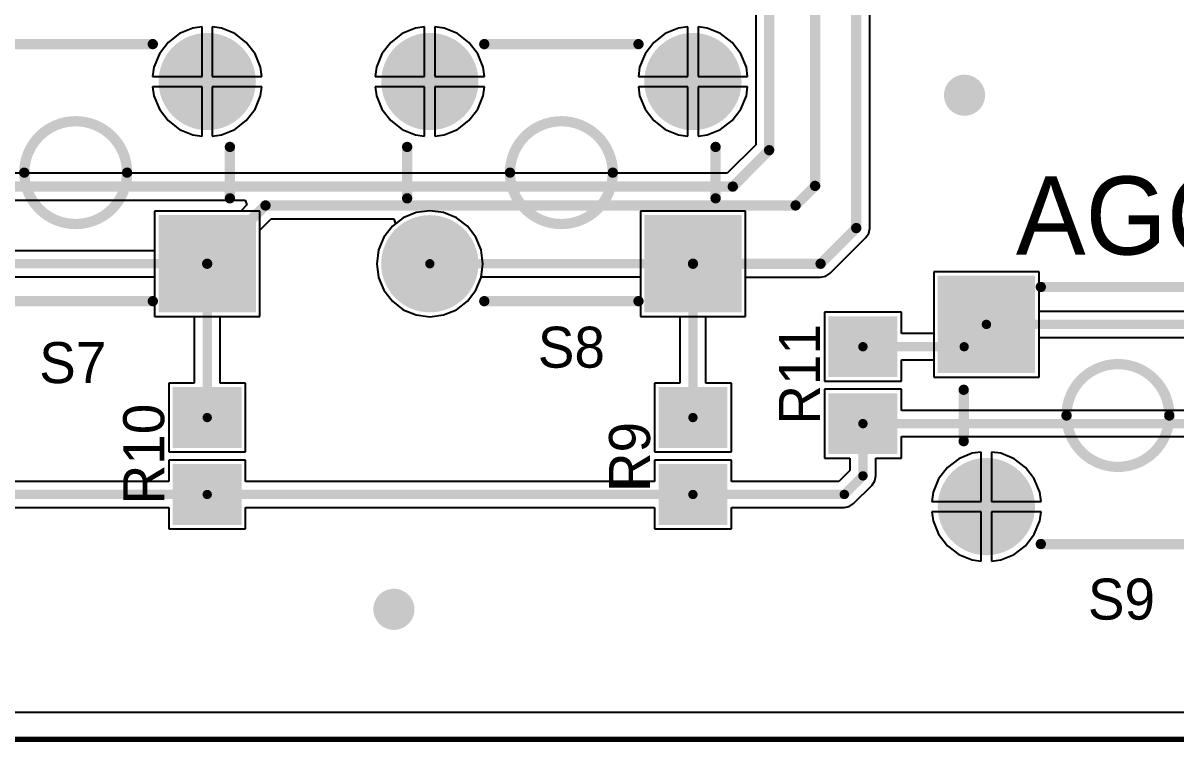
# Model space of a CAD drawing. Header units: millimetres. Extents: x -0.4 to 7.76, y -3.34 to 0.42.
# Drawn here: x 1.237 to 2.358, y -3.037 to -2.338 of the extents above; entities that cross this region are included whole.
import ezdxf

# ---------------------------------------------------------------- set-up
doc = ezdxf.new("R2010")
doc.units = ezdxf.units.MM
doc.header["$MEASUREMENT"] = 0
for name, color, linetype in [('BottomLayer', 5, 'Continuous'), ('BottomSolder', 6, 'Continuous'), ('KeepOutLayer', 6, 'Continuous'), ('MultiLayer', 9, 'Continuous'), ('PadHoleLayer', 156, 'Continuous'), ('TopLayer', 1, 'Continuous'), ('TopOverlay', 2, 'Continuous'), ('TopPaste', 8, 'Continuous'), ('TopSolder', 216, 'Continuous'), ('ViaHoleLayer', 16, 'Continuous')]:
    doc.layers.add(name, color=color, linetype=linetype)

# ---------------------------------------------------------------- blocks, each defined once
blk = doc.blocks.new('PTS645SK50LFS_14')
at = {"layer": 'BottomLayer', "const_width": 0.0433}
for points in [[(0.1063, 0.0886, 1), (0.1496, 0.0886, 1)], [(-0.1496, -0.0886, 1), (-0.1063, -0.0886, 1)], [(0.1063, -0.0886, 1), (0.1496, -0.0886, 1)]]:
    blk.add_lwpolyline(points, format="xyb", close=True, dxfattribs=at)
at = {"layer": 'BottomLayer'}
blk.add_solid([(-0.1713, 0.0453), (-0.0846, 0.0453), (-0.1713, 0.1319), (-0.0846, 0.1319)], dxfattribs=at)
at = {"layer": 'BottomSolder', "const_width": 0.0473}
for points in [[(0.1043, 0.0886, 1), (0.1516, 0.0886, 1)], [(-0.1516, -0.0886, 1), (-0.1043, -0.0886, 1)], [(0.1043, -0.0886, 1), (0.1516, -0.0886, 1)]]:
    blk.add_lwpolyline(points, format="xyb", close=True, dxfattribs=at)
at = {"layer": 'BottomSolder'}
blk.add_solid([(-0.1753, 0.0413), (-0.0806, 0.0413), (-0.1753, 0.1359), (-0.0806, 0.1359)], dxfattribs=at)
at = {"layer": 'MultiLayer', "const_width": 0.0433}
for points in [[(0.1063, 0.0886, 1), (0.1496, 0.0886, 1)], [(-0.1496, -0.0886, 1), (-0.1063, -0.0886, 1)], [(0.1063, -0.0886, 1), (0.1496, -0.0886, 1)]]:
    blk.add_lwpolyline(points, format="xyb", close=True, dxfattribs=at)
at = {"layer": 'MultiLayer'}
blk.add_solid([(-0.1713, 0.0453), (-0.0846, 0.0453), (-0.1713, 0.1319), (-0.0846, 0.1319)], dxfattribs=at)
at = {"layer": 'PadHoleLayer', "const_width": 0.0197}
for points in [[(-0.1378, 0.0886, 1), (-0.1181, 0.0886, 1)], [(0.1181, 0.0886, 1), (0.1378, 0.0886, 1)], [(-0.1378, -0.0886, 1), (-0.1181, -0.0886, 1)], [(0.1181, -0.0886, 1), (0.1378, -0.0886, 1)]]:
    blk.add_lwpolyline(points, format="xyb", close=True, dxfattribs=at)
at = {"layer": 'TopLayer', "const_width": 0.0433}
for points in [[(0.1063, 0.0886, 1), (0.1496, 0.0886, 1)], [(-0.1496, -0.0886, 1), (-0.1063, -0.0886, 1)], [(0.1063, -0.0886, 1), (0.1496, -0.0886, 1)]]:
    blk.add_lwpolyline(points, format="xyb", close=True, dxfattribs=at)
at = {"layer": 'TopLayer'}
blk.add_solid([(-0.1713, 0.0453), (-0.0846, 0.0453), (-0.1713, 0.1319), (-0.0846, 0.1319)], dxfattribs=at)
at = {"layer": 'TopOverlay', "const_width": 0.01}
for points in [[(0.075, 0.125), (-0.075, 0.125)], [(-0.15, 0.025), (-0.15, -0.025)], [(0.15, 0.025), (0.15, -0.025)], [(0.075, -0.125), (-0.075, -0.125)]]:
    blk.add_lwpolyline(points, dxfattribs=at)
at = {"layer": 'TopOverlay'}
for points, const_width in [([(-0.0775, 0.125, 1), (-0.0725, 0.125, 1)], 0.005), ([(0.0725, 0.125, 1), (0.0775, 0.125, 1)], 0.005), ([(0.05, 0, 1), (-0.05, 0, 1)], 0.01), ([(-0.1525, 0.025, 1), (-0.1475, 0.025, 1)], 0.005), ([(0.1475, 0.025, 1), (0.1525, 0.025, 1)], 0.005), ([(-0.0525, 0, 1), (-0.0475, 0, 1)], 0.005), ([(0.0475, 0, 1), (0.0525, 0, 1)], 0.005), ([(-0.1525, -0.025, 1), (-0.1475, -0.025, 1)], 0.005), ([(0.1475, -0.025, 1), (0.1525, -0.025, 1)], 0.005), ([(-0.0775, -0.125, 1), (-0.0725, -0.125, 1)], 0.005), ([(0.0725, -0.125, 1), (0.0775, -0.125, 1)], 0.005)]:
    blk.add_lwpolyline(points, format="xyb", close=True, dxfattribs=dict(at, const_width=const_width))
at = {"layer": 'TopSolder', "const_width": 0.0473}
for points in [[(0.1043, 0.0886, 1), (0.1516, 0.0886, 1)], [(-0.1516, -0.0886, 1), (-0.1043, -0.0886, 1)], [(0.1043, -0.0886, 1), (0.1516, -0.0886, 1)]]:
    blk.add_lwpolyline(points, format="xyb", close=True, dxfattribs=at)
at = {"layer": 'TopSolder'}
blk.add_solid([(-0.1753, 0.0413), (-0.0806, 0.0413), (-0.1753, 0.1359), (-0.0806, 0.1359)], dxfattribs=at)
blk = doc.blocks.new('PTS645SK50LFS_30')
at = {"layer": 'BottomLayer', "const_width": 0.0433}
for points in [[(0.1063, 0.0886, 1), (0.1496, 0.0886, 1)], [(-0.1496, -0.0886, 1), (-0.1063, -0.0886, 1)], [(0.1063, -0.0886, 1), (0.1496, -0.0886, 1)]]:
    blk.add_lwpolyline(points, format="xyb", close=True, dxfattribs=at)
at = {"layer": 'BottomLayer'}
blk.add_solid([(-0.1713, 0.0453), (-0.0846, 0.0453), (-0.1713, 0.1319), (-0.0846, 0.1319)], dxfattribs=at)
at = {"layer": 'BottomSolder', "const_width": 0.0473}
for points in [[(0.1043, 0.0886, 1), (0.1516, 0.0886, 1)], [(-0.1516, -0.0886, 1), (-0.1043, -0.0886, 1)], [(0.1043, -0.0886, 1), (0.1516, -0.0886, 1)]]:
    blk.add_lwpolyline(points, format="xyb", close=True, dxfattribs=at)
at = {"layer": 'BottomSolder'}
blk.add_solid([(-0.1753, 0.0413), (-0.0806, 0.0413), (-0.1753, 0.1359), (-0.0806, 0.1359)], dxfattribs=at)
at = {"layer": 'MultiLayer', "const_width": 0.0433}
for points in [[(0.1063, 0.0886, 1), (0.1496, 0.0886, 1)], [(-0.1496, -0.0886, 1), (-0.1063, -0.0886, 1)], [(0.1063, -0.0886, 1), (0.1496, -0.0886, 1)]]:
    blk.add_lwpolyline(points, format="xyb", close=True, dxfattribs=at)
at = {"layer": 'MultiLayer'}
blk.add_solid([(-0.1713, 0.0453), (-0.0846, 0.0453), (-0.1713, 0.1319), (-0.0846, 0.1319)], dxfattribs=at)
at = {"layer": 'PadHoleLayer', "const_width": 0.0197}
for points in [[(-0.1378, 0.0886, 1), (-0.1181, 0.0886, 1)], [(0.1181, 0.0886, 1), (0.1378, 0.0886, 1)], [(-0.1378, -0.0886, 1), (-0.1181, -0.0886, 1)], [(0.1181, -0.0886, 1), (0.1378, -0.0886, 1)]]:
    blk.add_lwpolyline(points, format="xyb", close=True, dxfattribs=at)
at = {"layer": 'TopLayer', "const_width": 0.0433}
for points in [[(0.1063, 0.0886, 1), (0.1496, 0.0886, 1)], [(-0.1496, -0.0886, 1), (-0.1063, -0.0886, 1)], [(0.1063, -0.0886, 1), (0.1496, -0.0886, 1)]]:
    blk.add_lwpolyline(points, format="xyb", close=True, dxfattribs=at)
at = {"layer": 'TopLayer'}
blk.add_solid([(-0.1713, 0.0453), (-0.0846, 0.0453), (-0.1713, 0.1319), (-0.0846, 0.1319)], dxfattribs=at)
at = {"layer": 'TopOverlay', "const_width": 0.01}
for points in [[(0.075, 0.125), (-0.075, 0.125)], [(-0.15, 0.025), (-0.15, -0.025)], [(0.15, 0.025), (0.15, -0.025)], [(0.075, -0.125), (-0.075, -0.125)]]:
    blk.add_lwpolyline(points, dxfattribs=at)
at = {"layer": 'TopOverlay'}
for points, const_width in [([(-0.0775, 0.125, 1), (-0.0725, 0.125, 1)], 0.005), ([(0.0725, 0.125, 1), (0.0775, 0.125, 1)], 0.005), ([(0.05, 0, 1), (-0.05, 0, 1)], 0.01), ([(-0.1525, 0.025, 1), (-0.1475, 0.025, 1)], 0.005), ([(0.1475, 0.025, 1), (0.1525, 0.025, 1)], 0.005), ([(-0.0525, 0, 1), (-0.0475, 0, 1)], 0.005), ([(0.0475, 0, 1), (0.0525, 0, 1)], 0.005), ([(-0.1525, -0.025, 1), (-0.1475, -0.025, 1)], 0.005), ([(0.1475, -0.025, 1), (0.1525, -0.025, 1)], 0.005), ([(-0.0775, -0.125, 1), (-0.0725, -0.125, 1)], 0.005), ([(0.0725, -0.125, 1), (0.0775, -0.125, 1)], 0.005)]:
    blk.add_lwpolyline(points, format="xyb", close=True, dxfattribs=dict(at, const_width=const_width))
at = {"layer": 'TopSolder', "const_width": 0.0473}
for points in [[(0.1043, 0.0886, 1), (0.1516, 0.0886, 1)], [(-0.1516, -0.0886, 1), (-0.1043, -0.0886, 1)], [(0.1043, -0.0886, 1), (0.1516, -0.0886, 1)]]:
    blk.add_lwpolyline(points, format="xyb", close=True, dxfattribs=at)
at = {"layer": 'TopSolder'}
blk.add_solid([(-0.1753, 0.0413), (-0.0806, 0.0413), (-0.1753, 0.1359), (-0.0806, 0.1359)], dxfattribs=at)
blk = doc.blocks.new('PTS645SK50LFS_46')
at = {"layer": 'BottomLayer', "const_width": 0.0433}
for points in [[(0.1063, 0.0886, 1), (0.1496, 0.0886, 1)], [(-0.1496, -0.0886, 1), (-0.1063, -0.0886, 1)], [(0.1063, -0.0886, 1), (0.1496, -0.0886, 1)]]:
    blk.add_lwpolyline(points, format="xyb", close=True, dxfattribs=at)
at = {"layer": 'BottomLayer'}
blk.add_solid([(-0.1713, 0.0453), (-0.0846, 0.0453), (-0.1713, 0.1319), (-0.0846, 0.1319)], dxfattribs=at)
at = {"layer": 'BottomSolder', "const_width": 0.0473}
for points in [[(0.1043, 0.0886, 1), (0.1516, 0.0886, 1)], [(-0.1516, -0.0886, 1), (-0.1043, -0.0886, 1)], [(0.1043, -0.0886, 1), (0.1516, -0.0886, 1)]]:
    blk.add_lwpolyline(points, format="xyb", close=True, dxfattribs=at)
at = {"layer": 'BottomSolder'}
blk.add_solid([(-0.1753, 0.0413), (-0.0806, 0.0413), (-0.1753, 0.1359), (-0.0806, 0.1359)], dxfattribs=at)
at = {"layer": 'MultiLayer', "const_width": 0.0433}
for points in [[(0.1063, 0.0886, 1), (0.1496, 0.0886, 1)], [(-0.1496, -0.0886, 1), (-0.1063, -0.0886, 1)], [(0.1063, -0.0886, 1), (0.1496, -0.0886, 1)]]:
    blk.add_lwpolyline(points, format="xyb", close=True, dxfattribs=at)
at = {"layer": 'MultiLayer'}
blk.add_solid([(-0.1713, 0.0453), (-0.0846, 0.0453), (-0.1713, 0.1319), (-0.0846, 0.1319)], dxfattribs=at)
at = {"layer": 'PadHoleLayer', "const_width": 0.0197}
for points in [[(-0.1378, 0.0886, 1), (-0.1181, 0.0886, 1)], [(0.1181, 0.0886, 1), (0.1378, 0.0886, 1)], [(-0.1378, -0.0886, 1), (-0.1181, -0.0886, 1)], [(0.1181, -0.0886, 1), (0.1378, -0.0886, 1)]]:
    blk.add_lwpolyline(points, format="xyb", close=True, dxfattribs=at)
at = {"layer": 'TopLayer', "const_width": 0.0433}
for points in [[(0.1063, 0.0886, 1), (0.1496, 0.0886, 1)], [(-0.1496, -0.0886, 1), (-0.1063, -0.0886, 1)], [(0.1063, -0.0886, 1), (0.1496, -0.0886, 1)]]:
    blk.add_lwpolyline(points, format="xyb", close=True, dxfattribs=at)
at = {"layer": 'TopLayer'}
blk.add_solid([(-0.1713, 0.0453), (-0.0846, 0.0453), (-0.1713, 0.1319), (-0.0846, 0.1319)], dxfattribs=at)
at = {"layer": 'TopOverlay', "const_width": 0.01}
for points in [[(-0.075, 0.125), (0.075, 0.125)], [(-0.15, -0.025), (-0.15, 0.025)], [(0.15, -0.025), (0.15, 0.025)], [(-0.075, -0.125), (0.075, -0.125)]]:
    blk.add_lwpolyline(points, dxfattribs=at)
at = {"layer": 'TopOverlay'}
for points, const_width in [([(-0.0775, 0.125, 1), (-0.0725, 0.125, 1)], 0.005), ([(0.0725, 0.125, 1), (0.0775, 0.125, 1)], 0.005), ([(0.05, 0, 1), (-0.05, 0, 1)], 0.01), ([(-0.1525, 0.025, 1), (-0.1475, 0.025, 1)], 0.005), ([(0.1475, 0.025, 1), (0.1525, 0.025, 1)], 0.005), ([(-0.0525, 0, 1), (-0.0475, 0, 1)], 0.005), ([(0.0475, 0, 1), (0.0525, 0, 1)], 0.005), ([(-0.1525, -0.025, 1), (-0.1475, -0.025, 1)], 0.005), ([(0.1475, -0.025, 1), (0.1525, -0.025, 1)], 0.005), ([(-0.0775, -0.125, 1), (-0.0725, -0.125, 1)], 0.005), ([(0.0725, -0.125, 1), (0.0775, -0.125, 1)], 0.005)]:
    blk.add_lwpolyline(points, format="xyb", close=True, dxfattribs=dict(at, const_width=const_width))
at = {"layer": 'TopSolder', "const_width": 0.0473}
for points in [[(0.1043, 0.0886, 1), (0.1516, 0.0886, 1)], [(-0.1516, -0.0886, 1), (-0.1043, -0.0886, 1)], [(0.1043, -0.0886, 1), (0.1516, -0.0886, 1)]]:
    blk.add_lwpolyline(points, format="xyb", close=True, dxfattribs=at)
at = {"layer": 'TopSolder'}
blk.add_solid([(-0.1753, 0.0413), (-0.0806, 0.0413), (-0.1753, 0.1359), (-0.0806, 0.1359)], dxfattribs=at)
blk = doc.blocks.new('RES_0805_57')
at = {"layer": 'TopLayer'}
for points in [[(-0.063, -0.0295), (-0.0118, -0.0295), (-0.063, 0.0295), (-0.0118, 0.0295)], [(0.0118, -0.0295), (0.063, -0.0295), (0.0118, 0.0295), (0.063, 0.0295)]]:
    blk.add_solid(points, dxfattribs=at)
at = {"layer": 'TopPaste'}
for points in [[(-0.063, -0.0295), (-0.0118, -0.0295), (-0.063, 0.0295), (-0.0118, 0.0295)], [(0.0118, -0.0295), (0.063, -0.0295), (0.0118, 0.0295), (0.063, 0.0295)]]:
    blk.add_solid(points, dxfattribs=at)
at = {"layer": 'TopSolder'}
for points in [[(-0.067, -0.0335), (-0.0078, -0.0335), (-0.067, 0.0335), (-0.0078, 0.0335)], [(0.0078, -0.0335), (0.067, -0.0335), (0.0078, 0.0335), (0.067, 0.0335)]]:
    blk.add_solid(points, dxfattribs=at)
blk = doc.blocks.new('RES_0805_66')
at = {"layer": 'TopLayer'}
for points in [[(-0.063, -0.0295), (-0.0118, -0.0295), (-0.063, 0.0295), (-0.0118, 0.0295)], [(0.0118, -0.0295), (0.063, -0.0295), (0.0118, 0.0295), (0.063, 0.0295)]]:
    blk.add_solid(points, dxfattribs=at)
at = {"layer": 'TopPaste'}
for points in [[(-0.063, -0.0295), (-0.0118, -0.0295), (-0.063, 0.0295), (-0.0118, 0.0295)], [(0.0118, -0.0295), (0.063, -0.0295), (0.0118, 0.0295), (0.063, 0.0295)]]:
    blk.add_solid(points, dxfattribs=at)
at = {"layer": 'TopSolder'}
for points in [[(-0.067, -0.0335), (-0.0078, -0.0335), (-0.067, 0.0335), (-0.0078, 0.0335)], [(0.0078, -0.0335), (0.067, -0.0335), (0.0078, 0.0335), (0.067, 0.0335)]]:
    blk.add_solid(points, dxfattribs=at)
blk = doc.blocks.new('RES_0805_70')
at = {"layer": 'TopLayer'}
for points in [[(-0.063, -0.0295), (-0.0118, -0.0295), (-0.063, 0.0295), (-0.0118, 0.0295)], [(0.0118, -0.0295), (0.063, -0.0295), (0.0118, 0.0295), (0.063, 0.0295)]]:
    blk.add_solid(points, dxfattribs=at)
at = {"layer": 'TopPaste'}
for points in [[(-0.063, -0.0295), (-0.0118, -0.0295), (-0.063, 0.0295), (-0.0118, 0.0295)], [(0.0118, -0.0295), (0.063, -0.0295), (0.0118, 0.0295), (0.063, 0.0295)]]:
    blk.add_solid(points, dxfattribs=at)
at = {"layer": 'TopSolder'}
for points in [[(-0.067, -0.0335), (-0.0078, -0.0335), (-0.067, 0.0335), (-0.0078, 0.0335)], [(0.0078, -0.0335), (0.067, -0.0335), (0.0078, 0.0335), (0.067, 0.0335)]]:
    blk.add_solid(points, dxfattribs=at)

msp = doc.modelspace()

# ---------------------------------------------------------------- linework, layer by layer
at = {"layer": 'BottomLayer'}
for p, q in [((2.0605, -2.5369), (2.0605, -2.0321)), ((1.9496, -2.0488), (1.9496, -2.4558)), ((1.4022, -2.3425), (1.3892, -2.3478)), ((1.4111, -2.3413), (1.4022, -2.3425)), ((1.4111, -2.3894), (1.4111, -2.3413)), ((1.43, -2.3425), (1.4211, -2.3413)), ((1.4211, -2.3413), (1.4211, -2.3894)), ((1.443, -2.3478), (1.43, -2.3425)), ((1.6187, -2.3425), (1.6058, -2.3478)), ((1.6276, -2.3413), (1.6187, -2.3425)), ((1.6276, -2.3894), (1.6276, -2.3413)), ((1.6466, -2.3425), (1.6376, -2.3413)), ((1.6376, -2.3413), (1.6376, -2.3894)), ((1.6595, -2.3478), (1.6466, -2.3425)), ((1.8746, -2.3425), (1.8617, -2.3478)), ((1.8836, -2.3413), (1.8746, -2.3425)), ((1.8836, -2.3894), (1.8836, -2.3413)), ((1.9025, -2.3425), (1.8936, -2.3413)), ((1.8936, -2.3413), (1.8936, -2.3894)), ((1.9154, -2.3478), (1.9025, -2.3425)), ((1.3892, -2.3478), (1.3781, -2.3564)), ((1.4541, -2.3564), (1.443, -2.3478)), ((1.6058, -2.3478), (1.5946, -2.3564)), ((1.6707, -2.3564), (1.6595, -2.3478)), ((1.8617, -2.3478), (1.8505, -2.3564)), ((1.9266, -2.3564), (1.9154, -2.3478)), ((1.3781, -2.3564), (1.3696, -2.3675)), ((1.4627, -2.3675), (1.4541, -2.3564)), ((1.5946, -2.3564), (1.5861, -2.3675)), ((1.6792, -2.3675), (1.6707, -2.3564)), ((1.8505, -2.3564), (1.842, -2.3675)), ((1.9351, -2.3675), (1.9266, -2.3564)), ((1.3696, -2.3675), (1.3642, -2.3805)), ((1.4681, -2.3805), (1.4627, -2.3675)), ((1.5861, -2.3675), (1.5807, -2.3805)), ((1.6846, -2.3805), (1.6792, -2.3675)), ((1.842, -2.3675), (1.8366, -2.3805)), ((1.9405, -2.3805), (1.9351, -2.3675)), ((1.3642, -2.3805), (1.363, -2.3894)), ((1.4692, -2.3894), (1.4681, -2.3805)), ((1.5807, -2.3805), (1.5795, -2.3894)), ((1.6858, -2.3894), (1.6846, -2.3805)), ((1.8366, -2.3805), (1.8355, -2.3894)), ((1.9417, -2.3894), (1.9405, -2.3805)), ((1.363, -2.3894), (1.4111, -2.3894)), ((1.4111, -2.3994), (1.363, -2.3994)), ((1.363, -2.3994), (1.3642, -2.4083)), ((1.4111, -2.4475), (1.4111, -2.3994)), ((1.4211, -2.3894), (1.4692, -2.3894)), ((1.4692, -2.3994), (1.4211, -2.3994)), ((1.4211, -2.3994), (1.4211, -2.4475)), ((1.4681, -2.4083), (1.4692, -2.3994)), ((1.5795, -2.3894), (1.6276, -2.3894)), ((1.6276, -2.3994), (1.5795, -2.3994)), ((1.5795, -2.3994), (1.5807, -2.4083)), ((1.6276, -2.4475), (1.6276, -2.3994)), ((1.6376, -2.3894), (1.6858, -2.3894)), ((1.6858, -2.3994), (1.6376, -2.3994)), ((1.6376, -2.3994), (1.6376, -2.4475)), ((1.6846, -2.4083), (1.6858, -2.3994)), ((1.8355, -2.3894), (1.8836, -2.3894)), ((1.8836, -2.3994), (1.8355, -2.3994)), ((1.8355, -2.3994), (1.8366, -2.4083)), ((1.8836, -2.4475), (1.8836, -2.3994)), ((1.8936, -2.3894), (1.9417, -2.3894)), ((1.9417, -2.3994), (1.8936, -2.3994)), ((1.8936, -2.3994), (1.8936, -2.4475)), ((1.9405, -2.4083), (1.9417, -2.3994)), ((1.3642, -2.4083), (1.3696, -2.4213)), ((1.4627, -2.4213), (1.4681, -2.4083)), ((1.5807, -2.4083), (1.5861, -2.4213)), ((1.6792, -2.4213), (1.6846, -2.4083)), ((1.8366, -2.4083), (1.842, -2.4213)), ((1.9351, -2.4213), (1.9405, -2.4083)), ((1.3696, -2.4213), (1.3781, -2.4324)), ((1.4541, -2.4324), (1.4627, -2.4213)), ((1.5861, -2.4213), (1.5946, -2.4324)), ((1.6707, -2.4324), (1.6792, -2.4213)), ((1.842, -2.4213), (1.8505, -2.4324)), ((1.9266, -2.4324), (1.9351, -2.4213)), ((1.3781, -2.4324), (1.3892, -2.441)), ((1.443, -2.441), (1.4541, -2.4324)), ((1.5946, -2.4324), (1.6058, -2.441)), ((1.6595, -2.441), (1.6707, -2.4324)), ((1.8505, -2.4324), (1.8617, -2.441)), ((1.9154, -2.441), (1.9266, -2.4324)), ((1.3892, -2.441), (1.4022, -2.4463)), ((1.43, -2.4463), (1.443, -2.441)), ((1.6058, -2.441), (1.6187, -2.4463)), ((1.6466, -2.4463), (1.6595, -2.441)), ((1.8617, -2.441), (1.8746, -2.4463)), ((1.9025, -2.4463), (1.9154, -2.441)), ((1.4022, -2.4463), (1.4111, -2.4475)), ((1.4211, -2.4475), (1.43, -2.4463)), ((1.6187, -2.4463), (1.6276, -2.4475)), ((1.6376, -2.4475), (1.6466, -2.4463)), ((1.8746, -2.4463), (1.8836, -2.4475)), ((1.8936, -2.4475), (1.9025, -2.4463)), ((1.9496, -2.4558), (1.9219, -2.4834)), ((1.9219, -2.4834), (1.0187, -2.4834)), ((1.0241, -2.5097), (1.4529, -2.5097)), ((1.4529, -2.5097), (1.4548, -2.5143)), ((1.4487, -2.5204), (1.3649, -2.5204)), ((1.3649, -2.5204), (1.3649, -2.5589)), ((1.4548, -2.5143), (1.4487, -2.5204)), ((1.4673, -2.539), (1.4783, -2.528)), ((1.4783, -2.528), (1.5976, -2.528)), ((1.5992, -2.5327), (1.5962, -2.5351)), ((1.5976, -2.528), (1.5992, -2.5327)), ((1.4673, -2.6228), (1.4673, -2.539)), ((1.5962, -2.5351), (1.5879, -2.5458)), ((2.0567, -2.5461), (2.0595, -2.5419)), ((2.0595, -2.5419), (2.0605, -2.5369)), ((1.5879, -2.5458), (1.5828, -2.5582)), ((2.022, -2.5809), (2.0567, -2.5461)), ((1.3649, -2.5589), (1.2102, -2.5589)), ((1.5828, -2.5582), (1.581, -2.5716)), ((1.581, -2.5716), (1.5828, -2.5849)), ((1.2102, -2.5842), (1.3649, -2.5842)), ((1.3649, -2.5842), (1.3649, -2.6228)), ((1.5828, -2.5849), (1.5879, -2.5974)), ((1.6774, -2.5974), (1.6825, -2.5849)), ((1.6825, -2.5849), (1.6826, -2.5842)), ((1.6826, -2.5842), (1.8374, -2.5842)), ((1.8374, -2.5842), (1.8374, -2.6228)), ((1.9397, -2.6228), (1.9397, -2.5847)), ((1.9397, -2.5847), (2.0127, -2.5847)), ((2.0127, -2.5847), (2.0177, -2.5837)), ((2.0177, -2.5837), (2.022, -2.5809)), ((2.2252, -2.5794), (2.1228, -2.5794)), ((2.1228, -2.5794), (2.1228, -2.6818)), ((2.2252, -2.618), (2.2252, -2.5794)), ((1.5879, -2.5974), (1.5962, -2.6081)), ((1.6692, -2.6081), (1.6774, -2.5974)), ((1.5962, -2.6081), (1.6068, -2.6163)), ((1.6585, -2.6163), (1.6692, -2.6081)), ((1.3649, -2.6228), (1.4673, -2.6228)), ((1.6068, -2.6163), (1.6193, -2.6214)), ((1.6193, -2.6214), (1.6327, -2.6232)), ((1.6327, -2.6232), (1.646, -2.6214)), ((1.646, -2.6214), (1.6585, -2.6163)), ((1.8374, -2.6228), (1.9397, -2.6228)), ((2.3799, -2.618), (2.2252, -2.618)), ((2.2252, -2.6818), (2.2252, -2.6433)), ((2.2252, -2.6433), (2.3799, -2.6433)), ((2.1228, -2.6818), (2.2252, -2.6818)), ((2.1601, -2.7559), (2.1471, -2.7612)), ((2.169, -2.7547), (2.1601, -2.7559)), ((2.169, -2.8028), (2.169, -2.7547)), ((2.1879, -2.7559), (2.179, -2.7547)), ((2.179, -2.7547), (2.179, -2.8028)), ((2.2009, -2.7612), (2.1879, -2.7559)), ((2.1471, -2.7612), (2.136, -2.7698)), ((2.212, -2.7698), (2.2009, -2.7612)), ((2.136, -2.7698), (2.1274, -2.7809)), ((2.2206, -2.7809), (2.212, -2.7698)), ((2.1274, -2.7809), (2.1221, -2.7939)), ((2.2259, -2.7939), (2.2206, -2.7809)), ((2.1221, -2.7939), (2.1209, -2.8028)), ((2.1209, -2.8028), (2.169, -2.8028)), ((2.179, -2.8028), (2.2271, -2.8028)), ((2.2271, -2.8028), (2.2259, -2.7939)), ((2.169, -2.8128), (2.1209, -2.8128)), ((2.1209, -2.8128), (2.1221, -2.8217)), ((2.169, -2.8609), (2.169, -2.8128)), ((2.2271, -2.8128), (2.179, -2.8128)), ((2.179, -2.8128), (2.179, -2.8609)), ((2.2259, -2.8217), (2.2271, -2.8128)), ((2.1221, -2.8217), (2.1274, -2.8347)), ((2.2206, -2.8347), (2.2259, -2.8217)), ((2.1274, -2.8347), (2.136, -2.8458)), ((2.212, -2.8458), (2.2206, -2.8347)), ((2.136, -2.8458), (2.1471, -2.8544)), ((2.2009, -2.8544), (2.212, -2.8458)), ((2.1471, -2.8544), (2.1601, -2.8597)), ((2.1879, -2.8597), (2.2009, -2.8544)), ((2.1601, -2.8597), (2.169, -2.8609)), ((2.179, -2.8609), (2.1879, -2.8597)), ((7.339, -3.0082), (0.0287, -3.0082))]:
    msp.add_line(p, q, dxfattribs=at)
for points, const_width in [([(2.0074, -2.4959), (2.0074, -2.0294)], 0.01), ([(2.0474, -2.5369), (2.0474, -2.0267)], 0.01), ([(1.9627, -2.4612), (1.9627, -2.0488)], 0.01), ([(1.9273, -2.4966), (1.9627, -2.4612)], 0.01), ([(1.0187, -2.4966), (1.9273, -2.4966)], 0.01), ([(1.9884, -2.5149), (2.0074, -2.4959)], 0.01), ([(1.4161, -2.5716), (1.4728, -2.5149)], 0.01), ([(1.4728, -2.5149), (1.9884, -2.5149)], 0.01), ([(2.0127, -2.5716), (2.0474, -2.5369)], 0.01), ([(1.1602, -2.5716), (1.4161, -2.5716)], 0.00906), ([(1.6327, -2.5716), (1.8886, -2.5716)], 0.00906), ([(1.8886, -2.5716), (2.0127, -2.5716)], 0.01), ([(2.174, -2.6306), (2.4299, -2.6306)], 0.00906)]:
    msp.add_lwpolyline(points, dxfattribs=dict(at, const_width=const_width))
for points, const_width in [([(2.1427, -2.4077, 1), (2.1627, -2.4077, 1)], 0.02), ([(1.9602, -2.4612, 1), (1.9652, -2.4612, 1)], 0.005), ([(1.9602, -2.4612, 1), (1.9652, -2.4612, 1)], 0.005), ([(1.9248, -2.4966, 1), (1.9298, -2.4966, 1)], 0.005), ([(1.9248, -2.4966, 1), (1.9298, -2.4966, 1)], 0.005), ([(2.0049, -2.4959, 1), (2.0099, -2.4959, 1)], 0.005), ([(2.0049, -2.4959, 1), (2.0099, -2.4959, 1)], 0.005), ([(1.4703, -2.5149, 1), (1.4753, -2.5149, 1)], 0.005), ([(1.4703, -2.5149, 1), (1.4753, -2.5149, 1)], 0.005), ([(1.9859, -2.5149, 1), (1.9909, -2.5149, 1)], 0.005), ([(1.9859, -2.5149, 1), (1.9909, -2.5149, 1)], 0.005), ([(2.0449, -2.5369, 1), (2.0499, -2.5369, 1)], 0.005), ([(2.0449, -2.5369, 1), (2.0499, -2.5369, 1)], 0.005), ([(1.4136, -2.5716, 1), (1.4186, -2.5716, 1)], 0.005), ([(1.4139, -2.5716, 1), (1.4184, -2.5716, 1)], 0.00453), ([(1.6304, -2.5716, 1), (1.6349, -2.5716, 1)], 0.00453), ([(1.8861, -2.5716, 1), (1.8911, -2.5716, 1)], 0.005), ([(1.8863, -2.5716, 1), (1.8908, -2.5716, 1)], 0.00453), ([(2.0102, -2.5716, 1), (2.0152, -2.5716, 1)], 0.005), ([(2.0102, -2.5716, 1), (2.0152, -2.5716, 1)], 0.005), ([(2.1717, -2.6306, 1), (2.1763, -2.6306, 1)], 0.00453), ([(1.5877, -2.9077, 1), (1.6077, -2.9077, 1)], 0.02)]:
    msp.add_lwpolyline(points, format="xyb", close=True, dxfattribs=dict(at, const_width=const_width))
at = {"layer": 'KeepOutLayer'}
for const_width in [0.005, 0.000394]:
    msp.add_lwpolyline([(0.0027, -3.0342), (7.3649, -3.0342)], dxfattribs=dict(at, const_width=const_width))
at = {"layer": 'MultiLayer', "const_width": 0.02}
for points in [[(2.1427, -2.4077, 1), (2.1627, -2.4077, 1)], [(1.5877, -2.9077, 1), (1.6077, -2.9077, 1)]]:
    msp.add_lwpolyline(points, format="xyb", close=True, dxfattribs=at)
at = {"layer": 'TopLayer'}
for p, q in [((1.4022, -2.3425), (1.3892, -2.3478)), ((1.4111, -2.3413), (1.4022, -2.3425)), ((1.4111, -2.3894), (1.4111, -2.3413)), ((1.43, -2.3425), (1.4211, -2.3413)), ((1.4211, -2.3413), (1.4211, -2.3894)), ((1.443, -2.3478), (1.43, -2.3425)), ((1.6187, -2.3425), (1.6058, -2.3478)), ((1.6276, -2.3413), (1.6187, -2.3425)), ((1.6276, -2.3894), (1.6276, -2.3413)), ((1.6466, -2.3425), (1.6376, -2.3413)), ((1.6376, -2.3413), (1.6376, -2.3894)), ((1.6595, -2.3478), (1.6466, -2.3425)), ((1.8746, -2.3425), (1.8617, -2.3478)), ((1.8836, -2.3413), (1.8746, -2.3425)), ((1.8836, -2.3894), (1.8836, -2.3413)), ((1.9025, -2.3425), (1.8936, -2.3413)), ((1.8936, -2.3413), (1.8936, -2.3894)), ((1.9154, -2.3478), (1.9025, -2.3425)), ((1.3892, -2.3478), (1.3781, -2.3564)), ((1.4541, -2.3564), (1.443, -2.3478)), ((1.6058, -2.3478), (1.5946, -2.3564)), ((1.6707, -2.3564), (1.6595, -2.3478)), ((1.8617, -2.3478), (1.8505, -2.3564)), ((1.9266, -2.3564), (1.9154, -2.3478)), ((1.3781, -2.3564), (1.3696, -2.3675)), ((1.4627, -2.3675), (1.4541, -2.3564)), ((1.5946, -2.3564), (1.5861, -2.3675)), ((1.6792, -2.3675), (1.6707, -2.3564)), ((1.8505, -2.3564), (1.842, -2.3675)), ((1.9351, -2.3675), (1.9266, -2.3564)), ((1.3696, -2.3675), (1.3642, -2.3805)), ((1.4681, -2.3805), (1.4627, -2.3675)), ((1.5861, -2.3675), (1.5807, -2.3805)), ((1.6846, -2.3805), (1.6792, -2.3675)), ((1.842, -2.3675), (1.8366, -2.3805)), ((1.9405, -2.3805), (1.9351, -2.3675)), ((1.3642, -2.3805), (1.363, -2.3894)), ((1.4692, -2.3894), (1.4681, -2.3805)), ((1.5807, -2.3805), (1.5795, -2.3894)), ((1.6858, -2.3894), (1.6846, -2.3805)), ((1.8366, -2.3805), (1.8355, -2.3894)), ((1.9417, -2.3894), (1.9405, -2.3805)), ((1.363, -2.3894), (1.4111, -2.3894)), ((1.4111, -2.3994), (1.363, -2.3994)), ((1.363, -2.3994), (1.3642, -2.4083)), ((1.4111, -2.4475), (1.4111, -2.3994)), ((1.4211, -2.3894), (1.4692, -2.3894)), ((1.4692, -2.3994), (1.4211, -2.3994)), ((1.4211, -2.3994), (1.4211, -2.4475)), ((1.4681, -2.4083), (1.4692, -2.3994)), ((1.5795, -2.3894), (1.6276, -2.3894)), ((1.6276, -2.3994), (1.5795, -2.3994)), ((1.5795, -2.3994), (1.5807, -2.4083)), ((1.6276, -2.4475), (1.6276, -2.3994)), ((1.6376, -2.3894), (1.6858, -2.3894)), ((1.6858, -2.3994), (1.6376, -2.3994)), ((1.6376, -2.3994), (1.6376, -2.4475)), ((1.6846, -2.4083), (1.6858, -2.3994)), ((1.8355, -2.3894), (1.8836, -2.3894)), ((1.8836, -2.3994), (1.8355, -2.3994)), ((1.8355, -2.3994), (1.8366, -2.4083)), ((1.8836, -2.4475), (1.8836, -2.3994)), ((1.8936, -2.3894), (1.9417, -2.3894)), ((1.9417, -2.3994), (1.8936, -2.3994)), ((1.8936, -2.3994), (1.8936, -2.4475)), ((1.9405, -2.4083), (1.9417, -2.3994)), ((1.3642, -2.4083), (1.3696, -2.4213)), ((1.4627, -2.4213), (1.4681, -2.4083)), ((1.5807, -2.4083), (1.5861, -2.4213)), ((1.6792, -2.4213), (1.6846, -2.4083)), ((1.8366, -2.4083), (1.842, -2.4213)), ((1.9351, -2.4213), (1.9405, -2.4083)), ((1.3696, -2.4213), (1.3781, -2.4324)), ((1.4541, -2.4324), (1.4627, -2.4213)), ((1.5861, -2.4213), (1.5946, -2.4324)), ((1.6707, -2.4324), (1.6792, -2.4213)), ((1.842, -2.4213), (1.8505, -2.4324)), ((1.9266, -2.4324), (1.9351, -2.4213)), ((1.3781, -2.4324), (1.3892, -2.441)), ((1.443, -2.441), (1.4541, -2.4324)), ((1.5946, -2.4324), (1.6058, -2.441)), ((1.6595, -2.441), (1.6707, -2.4324)), ((1.8505, -2.4324), (1.8617, -2.441)), ((1.9154, -2.441), (1.9266, -2.4324)), ((1.3892, -2.441), (1.4022, -2.4463)), ((1.43, -2.4463), (1.443, -2.441)), ((1.6058, -2.441), (1.6187, -2.4463)), ((1.6466, -2.4463), (1.6595, -2.441)), ((1.8617, -2.441), (1.8746, -2.4463)), ((1.9025, -2.4463), (1.9154, -2.441)), ((1.4022, -2.4463), (1.4111, -2.4475)), ((1.4211, -2.4475), (1.43, -2.4463)), ((1.6187, -2.4463), (1.6276, -2.4475)), ((1.6376, -2.4475), (1.6466, -2.4463)), ((1.8746, -2.4463), (1.8836, -2.4475)), ((1.8936, -2.4475), (1.9025, -2.4463)), ((1.4673, -2.5204), (1.3649, -2.5204)), ((1.3649, -2.5204), (1.3649, -2.6228)), ((1.4673, -2.6228), (1.4673, -2.5204)), ((1.6193, -2.5217), (1.6068, -2.5269)), ((1.6327, -2.52), (1.6193, -2.5217)), ((1.646, -2.5217), (1.6327, -2.52)), ((1.6585, -2.5269), (1.646, -2.5217)), ((1.9397, -2.5204), (1.8374, -2.5204)), ((1.8374, -2.5204), (1.8374, -2.6228)), ((1.9397, -2.6228), (1.9397, -2.5204)), ((1.6068, -2.5269), (1.5962, -2.5351)), ((1.6692, -2.5351), (1.6585, -2.5269)), ((1.5962, -2.5351), (1.5879, -2.5458)), ((1.6774, -2.5458), (1.6692, -2.5351)), ((1.5879, -2.5458), (1.5828, -2.5582)), ((1.6825, -2.5582), (1.6774, -2.5458)), ((1.5828, -2.5582), (1.581, -2.5716)), ((1.6843, -2.5716), (1.6825, -2.5582)), ((1.581, -2.5716), (1.5828, -2.5849)), ((1.6825, -2.5849), (1.6843, -2.5716)), ((1.5828, -2.5849), (1.5879, -2.5974)), ((1.6774, -2.5974), (1.6825, -2.5849)), ((2.2252, -2.5794), (2.1228, -2.5794)), ((2.1228, -2.5794), (2.1228, -2.6396)), ((2.2252, -2.6818), (2.2252, -2.5794)), ((1.5879, -2.5974), (1.5962, -2.6081)), ((1.6692, -2.6081), (1.6774, -2.5974)), ((1.5962, -2.6081), (1.6068, -2.6163)), ((1.6585, -2.6163), (1.6692, -2.6081)), ((1.3649, -2.6228), (1.4035, -2.6228)), ((1.4035, -2.6228), (1.4035, -2.6877)), ((1.4288, -2.6877), (1.4288, -2.6228)), ((1.4288, -2.6228), (1.4673, -2.6228)), ((1.6068, -2.6163), (1.6193, -2.6214)), ((1.6193, -2.6214), (1.6327, -2.6232)), ((1.6327, -2.6232), (1.646, -2.6214)), ((1.646, -2.6214), (1.6585, -2.6163)), ((1.8374, -2.6228), (1.8759, -2.6228)), ((1.8759, -2.6228), (1.8759, -2.6877)), ((1.9012, -2.6877), (1.9012, -2.6228)), ((1.9012, -2.6228), (1.9397, -2.6228)), ((2.0913, -2.6188), (2.0165, -2.6188)), ((2.0165, -2.6188), (2.0165, -2.6857)), ((2.0913, -2.6396), (2.0913, -2.6188)), ((2.1228, -2.6396), (2.0913, -2.6396)), ((2.0913, -2.6857), (2.0913, -2.6649)), ((2.0913, -2.6649), (2.1228, -2.6649)), ((2.1228, -2.6649), (2.1228, -2.6818)), ((1.4035, -2.6877), (1.3787, -2.6877)), ((1.3787, -2.6877), (1.3787, -2.7546)), ((1.4535, -2.6877), (1.4288, -2.6877)), ((1.4535, -2.7546), (1.4535, -2.6877)), ((1.8759, -2.6877), (1.8512, -2.6877)), ((1.8512, -2.6877), (1.8512, -2.7546)), ((1.926, -2.6877), (1.9012, -2.6877)), ((1.926, -2.7546), (1.926, -2.6877)), ((2.0165, -2.6857), (2.0913, -2.6857)), ((2.1228, -2.6818), (2.2252, -2.6818)), ((2.0913, -2.6936), (2.0165, -2.6936)), ((2.0165, -2.6936), (2.0165, -2.7606)), ((2.0913, -2.7144), (2.0913, -2.6936)), ((2.5441, -2.7144), (2.0913, -2.7144)), ((2.0913, -2.7606), (2.0913, -2.7397)), ((2.0913, -2.7397), (2.5441, -2.7397)), ((1.3787, -2.7546), (1.4535, -2.7546)), ((1.8512, -2.7546), (1.926, -2.7546)), ((2.1601, -2.7559), (2.1471, -2.7612)), ((2.169, -2.7547), (2.1601, -2.7559)), ((2.169, -2.8028), (2.169, -2.7547)), ((2.1879, -2.7559), (2.179, -2.7547)), ((2.179, -2.7547), (2.179, -2.8028)), ((2.2009, -2.7612), (2.1879, -2.7559)), ((1.4535, -2.7625), (1.3787, -2.7625)), ((1.3787, -2.7625), (1.3787, -2.7833)), ((1.4535, -2.7833), (1.4535, -2.7625)), ((1.926, -2.7625), (1.8512, -2.7625)), ((1.8512, -2.7625), (1.8512, -2.7833)), ((1.926, -2.7833), (1.926, -2.7625)), ((2.0165, -2.7606), (2.0413, -2.7606)), ((2.0413, -2.7606), (2.0413, -2.7726)), ((2.0666, -2.7779), (2.0666, -2.7606)), ((2.0666, -2.7606), (2.0913, -2.7606)), ((2.1471, -2.7612), (2.136, -2.7698)), ((2.212, -2.7698), (2.2009, -2.7612)), ((2.0413, -2.7726), (2.0306, -2.7833)), ((2.0656, -2.7827), (2.0666, -2.7779)), ((2.136, -2.7698), (2.1274, -2.7809)), ((2.2206, -2.7809), (2.212, -2.7698)), ((1.3787, -2.7833), (0.9771, -2.7833)), ((1.8512, -2.7833), (1.4535, -2.7833)), ((2.0306, -2.7833), (1.926, -2.7833)), ((2.0447, -2.8049), (2.0629, -2.7868)), ((2.0629, -2.7868), (2.0656, -2.7827)), ((2.1274, -2.7809), (2.1221, -2.7939)), ((2.2259, -2.7939), (2.2206, -2.7809)), ((2.1221, -2.7939), (2.1209, -2.8028)), ((2.1209, -2.8028), (2.169, -2.8028)), ((2.179, -2.8028), (2.2271, -2.8028)), ((2.2271, -2.8028), (2.2259, -2.7939)), ((0.9771, -2.8086), (1.3787, -2.8086)), ((1.3787, -2.8086), (1.3787, -2.8294)), ((1.4535, -2.8294), (1.4535, -2.8086)), ((1.4535, -2.8086), (1.8512, -2.8086)), ((1.8512, -2.8086), (1.8512, -2.8294)), ((1.926, -2.8294), (1.926, -2.8086)), ((1.926, -2.8086), (2.0358, -2.8086)), ((2.0358, -2.8086), (2.0406, -2.8077)), ((2.0406, -2.8077), (2.0447, -2.8049)), ((2.169, -2.8128), (2.1209, -2.8128)), ((2.1209, -2.8128), (2.1221, -2.8217)), ((2.169, -2.8609), (2.169, -2.8128)), ((2.2271, -2.8128), (2.179, -2.8128)), ((2.179, -2.8128), (2.179, -2.8609)), ((2.2259, -2.8217), (2.2271, -2.8128)), ((2.1221, -2.8217), (2.1274, -2.8347)), ((2.2206, -2.8347), (2.2259, -2.8217)), ((1.3787, -2.8294), (1.4535, -2.8294)), ((1.8512, -2.8294), (1.926, -2.8294)), ((2.1274, -2.8347), (2.136, -2.8458)), ((2.212, -2.8458), (2.2206, -2.8347)), ((2.136, -2.8458), (2.1471, -2.8544)), ((2.2009, -2.8544), (2.212, -2.8458)), ((2.1471, -2.8544), (2.1601, -2.8597)), ((2.1879, -2.8597), (2.2009, -2.8544)), ((2.1601, -2.8597), (2.169, -2.8609)), ((2.179, -2.8609), (2.1879, -2.8597)), ((7.2337, -3.0082), (0.0287, -3.0082))]:
    msp.add_line(p, q, dxfattribs=at)
for points, const_width in [([(2.1427, -2.4077, 1), (2.1627, -2.4077, 1)], 0.02), ([(1.4139, -2.5716, 1), (1.4184, -2.5716, 1)], 0.00453), ([(1.8863, -2.5716, 1), (1.8908, -2.5716, 1)], 0.00453), ([(2.1717, -2.6306, 1), (2.1763, -2.6306, 1)], 0.00453), ([(2.0516, -2.6523, 1), (2.0562, -2.6523, 1)], 0.00453), ([(2.1501, -2.6523, 1), (2.1546, -2.6523, 1)], 0.00453), ([(2.1501, -2.6523, 1), (2.1546, -2.6523, 1)], 0.00453), ([(1.4139, -2.7212, 1), (1.4184, -2.7212, 1)], 0.00453), ([(1.8863, -2.7212, 1), (1.8908, -2.7212, 1)], 0.00453), ([(2.0516, -2.7271, 1), (2.0562, -2.7271, 1)], 0.00453), ([(2.0516, -2.7271, 1), (2.0562, -2.7271, 1)], 0.00453), ([(2.0516, -2.7779, 1), (2.0562, -2.7779, 1)], 0.00453), ([(2.0516, -2.7779, 1), (2.0562, -2.7779, 1)], 0.00453), ([(1.4139, -2.796, 1), (1.4184, -2.796, 1)], 0.00453), ([(1.4139, -2.796, 1), (1.4184, -2.796, 1)], 0.00453), ([(1.8863, -2.796, 1), (1.8908, -2.796, 1)], 0.00453), ([(1.8863, -2.796, 1), (1.8908, -2.796, 1)], 0.00453), ([(2.0335, -2.796, 1), (2.0381, -2.796, 1)], 0.00453), ([(2.0335, -2.796, 1), (2.0381, -2.796, 1)], 0.00453), ([(1.5877, -2.9077, 1), (1.6077, -2.9077, 1)], 0.02)]:
    msp.add_lwpolyline(points, format="xyb", close=True, dxfattribs=dict(at, const_width=const_width))
at = {"layer": 'TopLayer', "const_width": 0.00906}
for points in [[(1.4161, -2.7212), (1.4161, -2.5716)], [(1.8886, -2.7212), (1.8886, -2.5716)], [(2.1523, -2.6523), (2.174, -2.6306)], [(2.0539, -2.6523), (2.1523, -2.6523)], [(2.0539, -2.7271), (2.5815, -2.7271)], [(2.0539, -2.7779), (2.0539, -2.7271)], [(2.0358, -2.796), (2.0539, -2.7779)], [(0.9397, -2.796), (1.4161, -2.796)], [(1.4161, -2.796), (1.8886, -2.796)], [(1.8886, -2.796), (2.0358, -2.796)]]:
    msp.add_lwpolyline(points, dxfattribs=at)
at = {"layer": 'ViaHoleLayer', "const_width": 0.00957}
for points in [[(2.1479, -2.4077, 1), (2.1575, -2.4077, 1)], [(1.5929, -2.9077, 1), (1.6025, -2.9077, 1)]]:
    msp.add_lwpolyline(points, format="xyb", close=True, dxfattribs=at)

# ---------------------------------------------------------------- block references
for name, p, rotation in [('PTS645SK50LFS_30', (1.2882, -2.483), 180), ('PTS645SK50LFS_14', (1.7606, -2.483), 180), ('RES_0805_66', (2.0539, -2.6897), 270), ('RES_0805_70', (1.4161, -2.7586), 270), ('RES_0805_57', (1.8886, -2.7586), 270)]:
    msp.add_blockref(name, p, dxfattribs=dict(rotation=rotation))
msp.add_blockref('PTS645SK50LFS_46', (2.3019, -2.7192))

# ---------------------------------------------------------------- texts
at = {"layer": 'TopOverlay'}
for s, height, p in [('AGC', 0.076, (2.2027, -2.5627)), ('S8', 0.03989, (1.7377, -2.6727)), ('S7', 0.03989, (1.2527, -2.6877)), ('S9', 0.03989, (2.2727, -2.9177))]:
    msp.add_text(s, height=height, dxfattribs=at).set_placement(p)
for s, p in [('R11', (2.0121, -2.7281)), ('R10', (1.3743, -2.8056)), ('R9', (1.8468, -2.7937))]:
    msp.add_text(s, height=0.03989, rotation=90, dxfattribs=at).set_placement(p)

doc.saveas('drawing.dxf')
